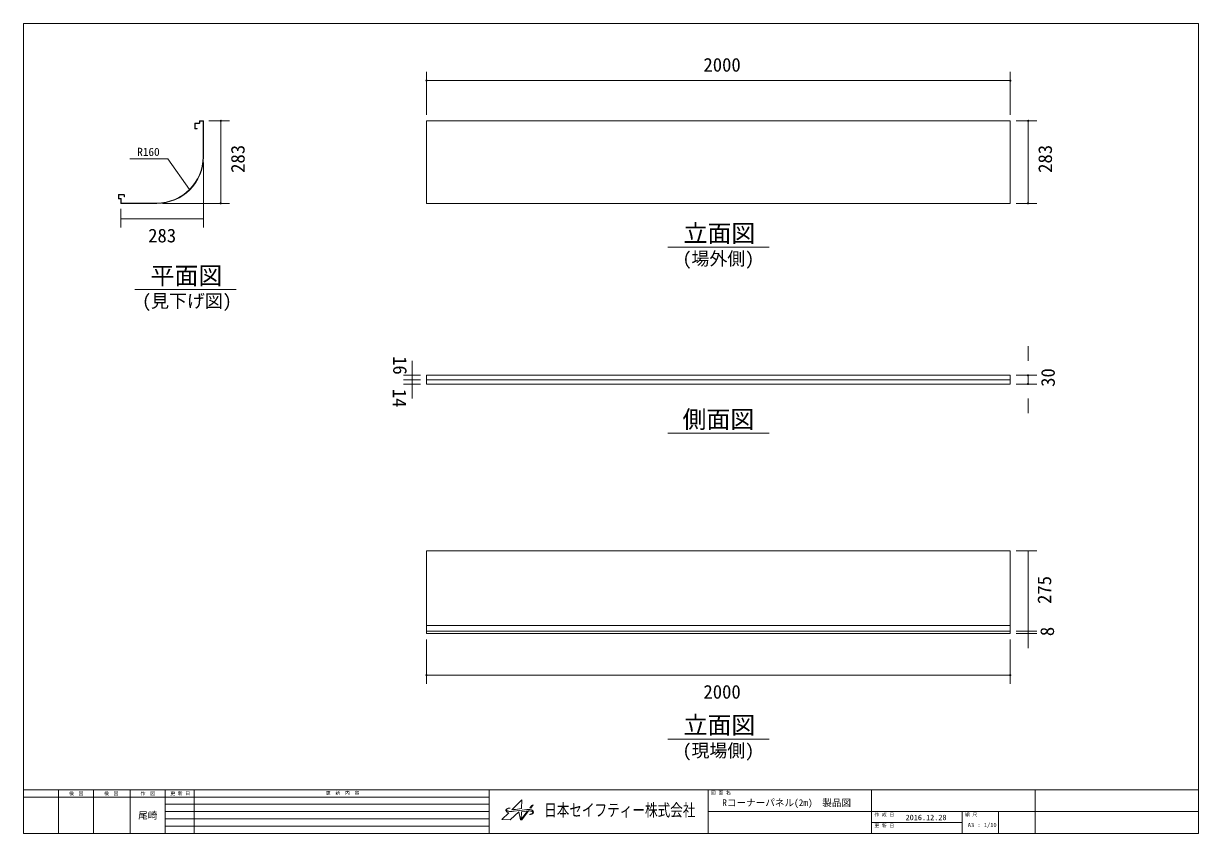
# Model space of a CAD drawing. Units: millimetres, scale not verified. Extents: x -2012 to 2012, y -1388 to 1388.
import ezdxf
from ezdxf.enums import TextEntityAlignment as Align

# ---------------------------------------------------------------- set-up
doc = ezdxf.new("R2010")
doc.units = ezdxf.units.MM
doc.header["$LTSCALE"] = 8
doc.header["$PDMODE"] = 32
doc.header["$PDSIZE"] = 4
for name, color, linetype, lineweight in [('0-0_(2m)Rｺｰﾅｰﾊﾟﾈﾙ', 7, 'Continuous', 9), ('0-1_0', 7, 'Continuous', 9), ('1-0_ﾛｺﾞ', 4, 'Continuous', 5), ('1-1_図面枠', 7, 'Continuous', 9)]:
    doc.layers.add(name, color=color, linetype=linetype, lineweight=lineweight)
doc.styles.add('ＭＳ ゴシック', font='')
doc.styles.get('ＭＳ ゴシック').set_extended_font_data('MS Gothic')

msp = doc.modelspace()

# ---------------------------------------------------------------- linework, layer by layer
at = {"layer": '0-0_(2m)Rｺｰﾅｰﾊﾟﾈﾙ'}
for p, q in [((-2012.5, 1387.5), (-2012.5, -1387.5)), ((-1410.027, 1052.638), (-1410.027, 1046.238)), ((-1397.227, 1053.038), (-1408.827, 1053.038)), ((-1408.827, 1046.638), (-1408.827, 1053.038)), ((-1408.427, 1054.238), (-1397.627, 1054.238)), ((-1397.227, 1053.038), (-1397.227, 931.238)), ((-1396.027, 1052.638), (-1396.027, 931.238)), ((-632.09, 1054.238), (-632.09, 771.238)), ((-632.09, 1054.238), (1367.91, 1054.238)), ((1367.91, 1054.238), (1367.91, 771.238)), ((-1426.027, 1027.838), (-1426.027, 1044.638)), ((-1424.827, 1045.038), (-1424.827, 1027.438)), ((-1410.427, 1045.038), (-1424.827, 1045.038)), ((-1424.827, 1027.438), (-1418.027, 1027.438)), ((-1424.427, 1046.238), (-1410.027, 1046.238)), ((-1424.427, 1026.238), (-1418.027, 1026.238)), ((-1418.027, 1027.438), (-1418.027, 1026.238)), ((-1687.027, 799.638), (-1687.027, 788.838)), ((-1685.827, 788.438), (-1685.827, 800.038)), ((-1685.827, 800.038), (-1668.227, 800.038)), ((-1679.427, 788.438), (-1685.827, 788.438)), ((-1685.427, 801.238), (-1668.627, 801.238)), ((-1685.427, 787.238), (-1679.027, 787.238)), ((-1679.027, 772.838), (-1679.027, 787.238)), ((-1677.827, 786.838), (-1677.827, 772.438)), ((-1556.027, 772.438), (-1677.827, 772.438)), ((-1556.027, 771.238), (-1677.427, 771.238)), ((-1668.227, 800.038), (-1668.227, 793.238)), ((-1667.027, 793.238), (-1668.227, 793.238)), ((-1667.027, 799.638), (-1667.027, 793.238)), ((-632.09, 771.238), (1367.91, 771.238)), ((-632.09, 182.294), (1367.91, 182.294)), ((-632.09, 166.294), (1367.91, 166.294)), ((1367.91, 182.294), (1367.91, 152.294)), ((-632.09, -419.587), (-632.09, -702.587)), ((-632.09, -419.587), (1367.91, -419.587)), ((1367.91, -419.587), (1367.91, -702.587)), ((-632.09, -674.587), (1367.91, -674.587)), ((-632.09, -694.587), (1367.91, -694.587)), ((-632.09, -702.587), (1367.91, -702.587))]:
    msp.add_line(p, q, dxfattribs=at)
msp.add_lwpolyline([(-632.09, 182.294), (-632.09, 152.294), (1367.91, 152.294)], dxfattribs=at)
for centre, radius, start, end in [((-1410.427, 1046.638), 1.6, 270, 0), ((-1408.427, 1052.638), 1.6, 90, 180), ((-1397.627, 1052.638), 1.6, 0, 90), ((-1424.427, 1044.638), 1.6, 90, 180), ((-1424.427, 1027.838), 1.6, 180, 270), ((-1556.027, 931.238), 160, 270, 0), ((-1556.027, 931.238), 160, 270, 0), ((-1556.027, 931.238), 158.8, 270, 0), ((-1685.427, 799.638), 1.6, 90, 180), ((-1685.427, 788.838), 1.6, 180, 270), ((-1679.427, 786.838), 1.6, 0, 90), ((-1677.427, 772.838), 1.6, 180, 270), ((-1668.627, 799.638), 1.6, 0, 90)]:
    msp.add_arc(centre, radius, start, end, dxfattribs=at)
at = {"layer": '0-1_0'}
for p, q in [((-632.09, 1074.238), (-632.09, 1221.884)), ((1367.91, 1074.238), (1367.91, 1221.884)), ((1367.91, 1191.884), (-632.09, 1191.884)), ((-582.09, 1191.884), (1317.91, 1191.884)), ((-1377.627, 1054.238), (-1307.053, 1054.238)), ((-1337.053, 771.238), (-1337.053, 1054.238)), ((1387.91, 1054.238), (1458.485, 1054.238)), ((1428.485, 771.238), (1428.485, 1054.238)), ((-1337.053, 1004.238), (-1337.053, 821.238)), ((1428.485, 1004.238), (1428.485, 821.238)), ((-1396.027, 911.238), (-1396.027, 688.814)), ((-1536.027, 771.238), (-1307.053, 771.238)), ((1387.91, 771.238), (1458.485, 771.238)), ((-1679.027, 752.838), (-1679.027, 688.814)), ((-1396.027, 718.814), (-1679.027, 718.814)), ((1428.485, 232.294), (1428.485, 282.294)), ((-680.634, 182.294), (-680.634, 232.294)), ((-680.634, 166.294), (-680.634, 216.294)), ((-652.09, 182.294), (-710.634, 182.294)), ((-652.09, 166.294), (-710.634, 166.294)), ((-652.09, 166.294), (-710.634, 166.294)), ((-680.634, 166.294), (-680.634, 182.294)), ((-680.634, 166.294), (-680.634, 116.294)), ((-680.634, 152.294), (-680.634, 166.294)), ((1387.91, 182.294), (1458.485, 182.294)), ((-652.09, 152.294), (-710.634, 152.294)), ((-680.634, 152.294), (-680.634, 102.294)), ((1387.91, 152.294), (1458.485, 152.294)), ((1428.485, 102.294), (1428.485, 52.294)), ((1387.91, -419.587), (1458.485, -419.587)), ((1428.485, -419.587), (1428.485, -694.587)), ((1428.485, -694.587), (1428.485, -644.587)), ((-632.09, -722.587), (-632.09, -875.059)), ((1367.91, -722.587), (1367.91, -875.059)), ((1387.91, -694.587), (1458.485, -694.587)), ((1387.91, -694.587), (1458.485, -694.587)), ((1387.91, -702.587), (1458.485, -702.587)), ((1428.485, -694.587), (1428.485, -702.587)), ((1428.485, -702.587), (1428.485, -752.587)), ((-632.09, -845.059), (1367.91, -845.059)), ((1317.91, -845.059), (-582.09, -845.059))]:
    msp.add_line(p, q, dxfattribs=at)
for points in [[(-1443.738, 818.95), (-1518.35, 924.084), (-1648.307, 924.084)], [(1428.485, 182.294), (1428.485, 152.294), (1428.485, 182.294)]]:
    msp.add_lwpolyline(points, dxfattribs=at)
for p in [(-632.09, 1191.884), (1367.91, 1191.884), (-1337.053, 1054.238), (1428.485, 1054.238), (-1337.053, 771.238), (1428.485, 771.238), (1428.485, 182.294), (1428.485, 152.294), (-632.09, -845.059), (1367.91, -845.059)]:
    msp.add_point(p, dxfattribs=at)
at = {"layer": '1-0_ﾛｺﾞ'}
for p, q in [((-345.914, -1300.407), (-346.642, -1300.367)), ((-306.41, -1313.186), (-297.242, -1311.893)), ((-279.538, -1321.914), (-275.94, -1321.905))]:
    msp.add_line(p, q, dxfattribs=at)
for points in [[(-339.8, -1306.425), (-305.248, -1272.005), (-305.16, -1272.25), (-306.098, -1302.382), (-313.616, -1303.446)], [(-350.008, -1316.552), (-373.511, -1340.049), (-373.409, -1340.078), (-345.478, -1340.102), (-344.827, -1339.678), (-316.118, -1313.733), (-310.538, -1340.112), (-305.218, -1340.112), (-282.686, -1310.374), (-278.999, -1310.359)], [(-288.315, -1305.616), (-304.054, -1307.049), (-314.423, -1308.289), (-332.198, -1310.865)], [(-286.12, -1310.567), (-307.225, -1338.439), (-306.41, -1313.186)]]:
    msp.add_lwpolyline(points, dxfattribs=at)
msp.add_lwpolyline([(-277.962, -1299.615), (-275.034, -1300.17), (-266.637, -1289.065), (-271.528, -1291.15)], close=True, dxfattribs=at)
for centre, radius, start, end in [((-354.263, -1308.022), 5.907, 137.3376, 189.71275), ((-356.528, -1308.409), 3.61, 189.71275, 211.14694), ((-348.294, -1303.432), 13.231, 211.14694, 262.55517), ((-351.988, -1310.118), 9.002, 107.54618, 137.3376), ((-352.927, -1307), 4.674, 114.83245, 184.93336), ((-354.81, -1307.163), 2.784, 184.93336, 245.82613), ((-345.45, -1286.31), 25.641, 245.82613, 271.56003), ((-343.834, -1326.651), 26.326, 94.53365, 114.83245), ((-346.741, -1326.714), 26.407, 94.87761, 107.54618), ((-347.564, -1317.065), 16.723, 86.83781, 94.87761), ((-347.692, -1203.959), 108.022, 271.56003, 278.24678), ((-381.357, -824.587), 483.626, 274.92935, 278.0518), ((-260.943, -1569.143), 259.798, 95.56117, 98.03149), ((-281.734, -1363.809), 58.564, 89.15854, 96.45212), ((-281.262, -1331.628), 26.379, 63.69068, 89.15854), ((-280.054, -1302.301), 19.62, 271.50312, 302.01879), ((-278.906, -1334.826), 24.467, 73.31829, 90.21697), ((-275.974, -1308.49), 13.415, 270.14682, 315.9742), ((-273.678, -1317.377), 6.251, 36.42787, 73.31829), ((-271.59, -1315.836), 3.656, 302.01879, 36.42787), ((-273.17, -1315.262), 8.122, 8.17288, 63.69068), ((-269.511, -1314.737), 4.426, 315.9742, 8.17288)]:
    msp.add_arc(centre, radius, start, end, dxfattribs=at)
at = {"layer": '1-1_図面枠'}
for p, q in [((2012.5, -1237.5), (2012.5, 1387.5)), ((194.18, 620.804), (541.641, 620.804)), ((-1631.456, 475.808), (-1283.995, 475.808)), ((194.18, -16.541), (541.641, -16.541)), ((194.18, -1064.374), (541.641, -1064.374)), ((-2012.5, -1237.5), (2012.5, -1237.5)), ((-1892.5, -1237.5), (-1892.5, -1387.5)), ((-1772.5, -1237.5), (-1772.5, -1387.5)), ((-1647.5, -1237.5), (-1647.5, -1387.5)), ((-1527.5, -1237.5), (-1527.5, -1387.5)), ((-1427.5, -1237.5), (-1427.5, -1387.5)), ((-417.5, -1237.5), (-417.5, -1387.5)), ((332.5, -1237.5), (332.5, -1387.5)), ((892.5, -1237.5), (892.5, -1387.5)), ((1452.5, -1237.5), (1452.5, -1387.5)), ((-2012.5, -1262.5), (-417.5, -1262.5)), ((-1527.5, -1287.5), (-417.5, -1287.5)), ((-1527.5, -1312.5), (-417.5, -1312.5)), ((332.5, -1312.5), (2012.5, -1312.5)), ((1202.5, -1312.5), (1202.5, -1387.5)), ((1327.5, -1312.5), (1327.5, -1387.5)), ((-1527.5, -1337.5), (-417.5, -1337.5)), ((-1527.5, -1362.5), (-417.5, -1362.5)), ((1202.5, -1350), (892.5, -1350))]:
    msp.add_line(p, q, dxfattribs=at)
for points in [[(-2012.5, -1387.5), (2012.5, -1387.5), (2012.5, 1387.5), (-2012.5, 1387.5)], [(-2012.5, 1387.5), (-2012.5, -1237.5), (2012.5, -1237.5)]]:
    msp.add_lwpolyline(points, dxfattribs=at)

# ---------------------------------------------------------------- texts
at = {"layer": '0-1_0', "color": 2, "style": 'ＭＳ ゴシック'}
for s, p in [('2000', (316.71, 1208.484)), ('283', (-1585.426, 623.475)), ('2000', (316.71, -939.624))]:
    msp.add_text(s, height=46.92, dxfattribs=at).set_placement(p, align=Align.BOTTOM_LEFT)
for s, rotation, p in [('283', 90, (-1240.902, 875.837)), ('283', 90, (1524.635, 875.837)), ('16', 270, (-760.285, 247.968)), ('30', 90, (1534.301, 142.694)), ('14', 270, (-761.606, 135.71)), ('275', 90, (1522.084, -600.986)), ('8', 90, (1531.614, -711.387))]:
    msp.add_text(s, height=46.92, rotation=rotation, dxfattribs=at).set_placement(p, align=Align.BOTTOM_LEFT)
at = {"layer": '1-0_ﾛｺﾞ', "color": 7, "style": 'ＭＳ ゴシック', "width": 0.75}
msp.add_text('日本セイフティー株式会社', height=42.23, dxfattribs=at).set_placement((-229.15, -1341.005), align=Align.BOTTOM_LEFT)
at = {"layer": '1-1_図面枠', "style": 'ＭＳ ゴシック'}
for s, height, p in [('R160', 28.15, (-1622.691, 925.088)), ('立面図', 60.06, (248.474, 620.862)), ('(場外側)', 45.04, (245.03, 545.943)), ('平面図', 60.06, (-1577.162, 475.867)), ('(見下げ図)', 45.04, (-1606.118, 400.947)), ('側面図', 60.06, (245.03, -16.482)), ('立面図', 60.06, (248.474, -1064.315)), ('(現場側)', 45.04, (245.03, -1139.234)), ('検\u3000図', 11.73, (-1856.5, -1259.6)), ('検\u3000図', 11.73, (-1736.5, -1259.6)), ('作\u3000図', 11.73, (-1611.5, -1259.6)), ('更 新 日', 11.73, (-1509.5, -1259.6)), ('更\u3000新\u3000内\u3000容', 11.73, (-976.974, -1258.063)), ('図 面 名', 11.73, (342.5, -1257.1)), ('Rコーナーパネル(2m)\u3000製品図', 23.46, (381.179, -1300.842)), ('尾崎', 23.46, (-1619.5, -1344.2)), ('作 成 日\u3000', 11.73, (902.5, -1332.1)), ('2016.12.28', 18.77, (1009.031, -1347.503)), ('縮 尺', 11.73, (1212.5, -1332.1)), ('更 新 日\u3000', 11.73, (902.5, -1369.6)), ('A3 : 1/10', 14.08, (1221.96, -1369.548))]:
    msp.add_text(s, height=height, dxfattribs=at).set_placement(p, align=Align.BOTTOM_LEFT)

doc.saveas('drawing.dxf')
